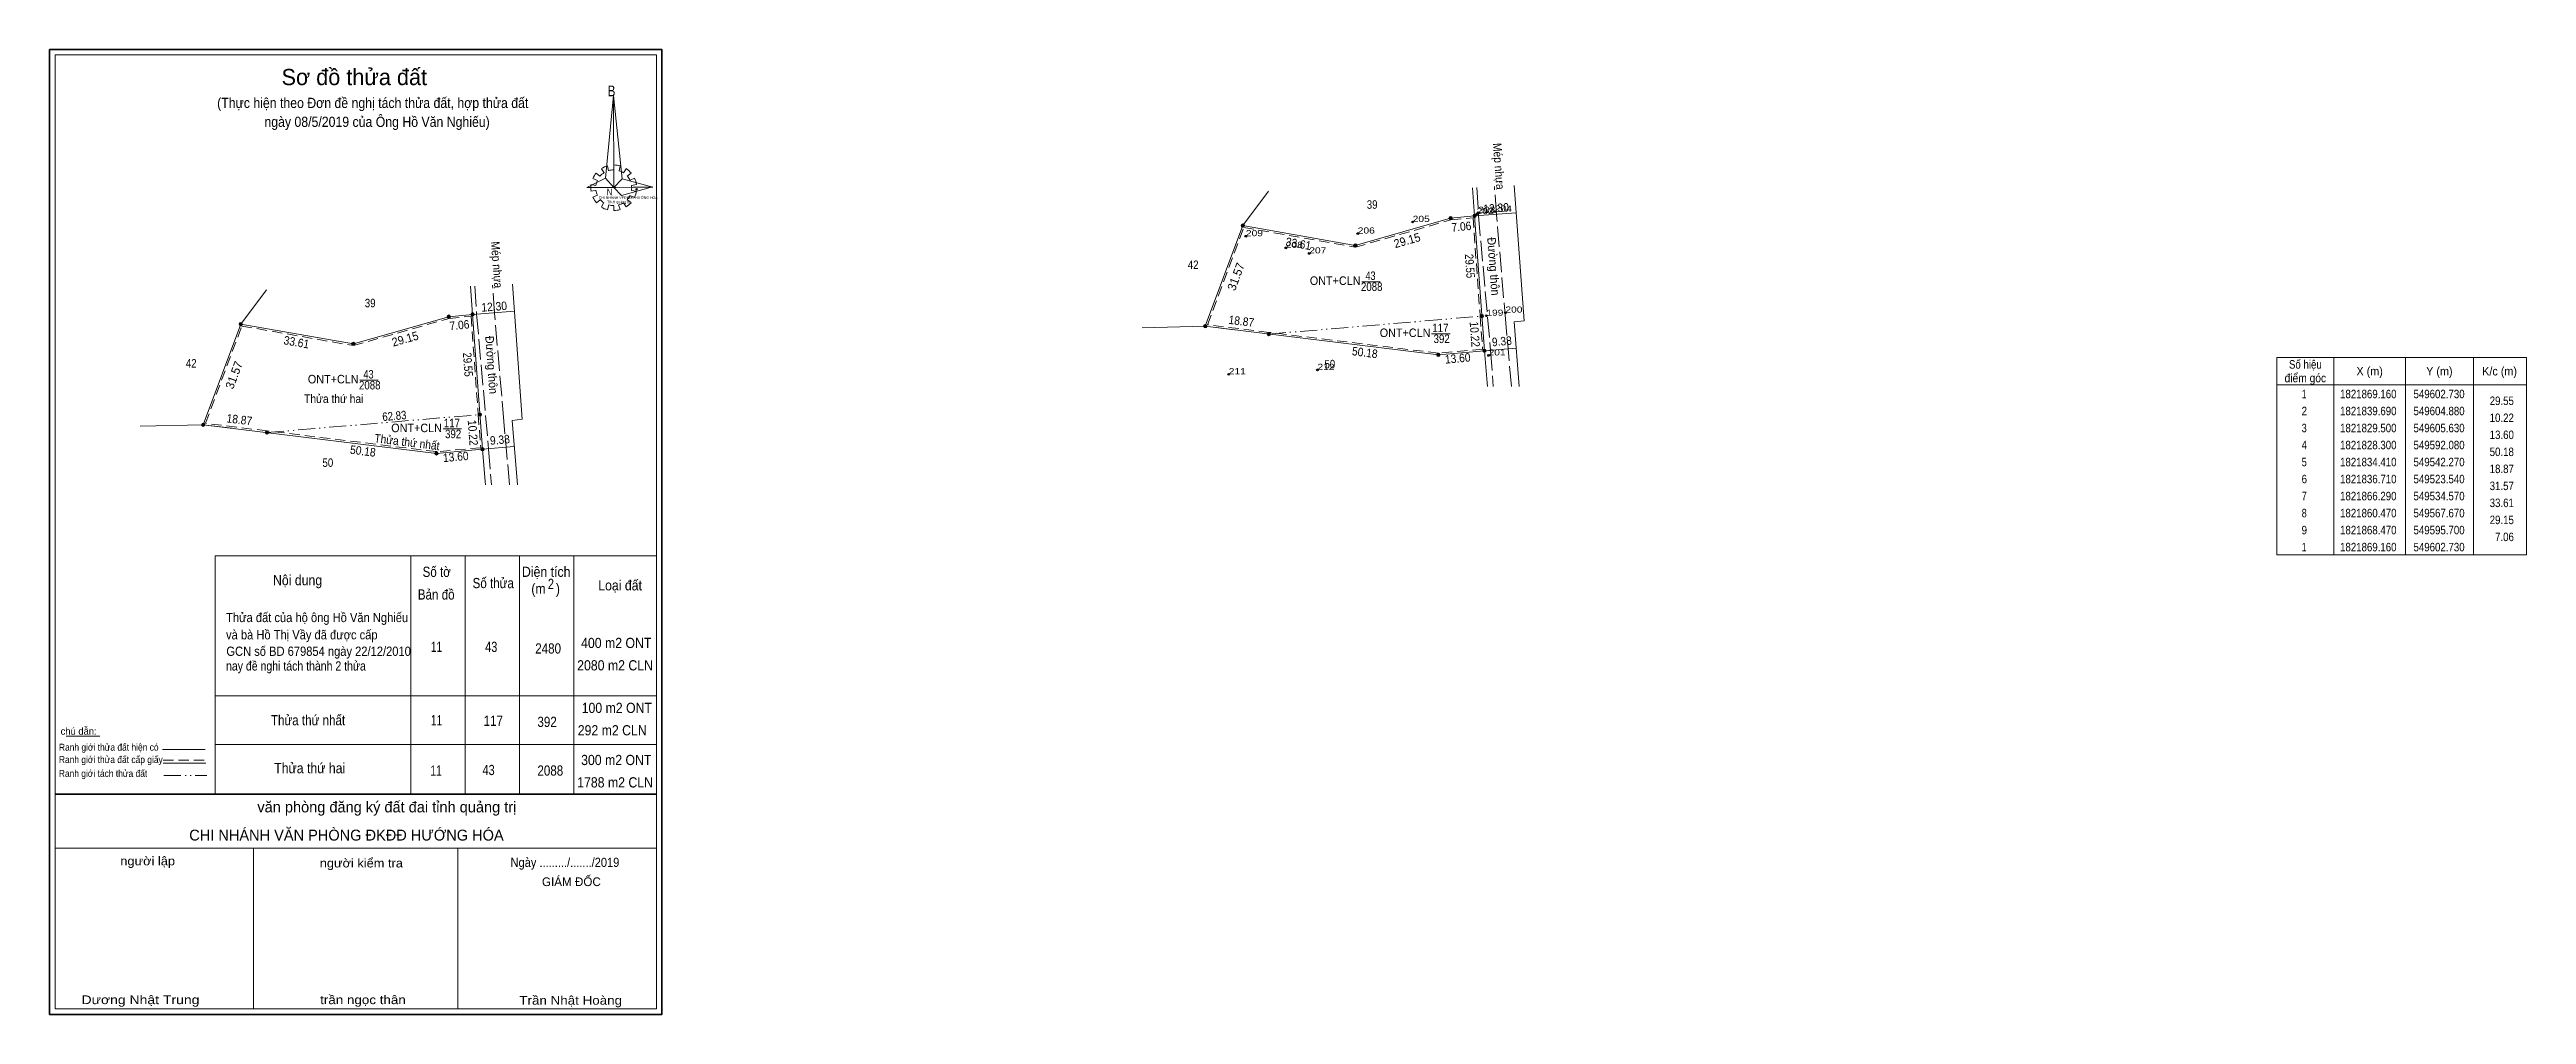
# Model space of a CAD drawing. Header units: metres. Extents: x 549184 to 549912, y 1821634 to 1821918.
import ezdxf
from ezdxf.enums import TextEntityAlignment as Align

# ---------------------------------------------------------------- set-up
doc = ezdxf.new("R2010")
doc.units = ezdxf.units.M
doc.header["$PDMODE"] = 32
doc.header["$PDSIZE"] = 0.5
for name, pattern in [('DASH_DOUBLE_DOT', [9.2, 5, -1.2, 0.3, -1.2, 0.3, -1.2]), ('LONG_DASHED', [7.5, 6, -1.5]), ('MEDIUM_DASHED', [4.5, 3, -1.5])]:
    doc.linetypes.add(name, pattern=pattern)
for name, color, linetype, lineweight in [('1', 7, 'Continuous', 13), ('10', 7, 'Continuous', 13), ('17', 7, 'Continuous', 13), ('22', 7, 'LONG_DASHED', 13), ('23', 7, 'Continuous', 13), ('5', 7, 'Continuous', 35), ('55', 7, 'Continuous', 13), ('6', 7, 'Continuous', 13), ('63', 7, 'Continuous', 13)]:
    doc.layers.add(name, color=color, linetype=linetype, lineweight=lineweight)
doc.layers.add('12', color=7, linetype='Continuous')
doc.layers.add('7', color=7, linetype='Continuous')

msp = doc.modelspace()

# ---------------------------------------------------------------- hatches: boundary and pattern name
at = {"layer": '63'}
for points in [[(549535.07, 1821866.29, 1), (549534.07, 1821866.29, 1)], [(549596.2, 1821868.47, 1), (549595.2, 1821868.47, 1)], [(549603.23, 1821869.16, 1), (549602.23, 1821869.16, 1)], [(549568.17, 1821860.47, 1), (549567.17, 1821860.47, 1)], [(549240.51, 1821837.34, 1), (549239.51, 1821837.34, 1)], [(549301.64, 1821839.52, 1), (549300.64, 1821839.52, 1)], [(549308.67, 1821840.21, 1), (549307.67, 1821840.21, 1)], [(549524.04, 1821836.71, 1), (549523.04, 1821836.71, 1)], [(549542.77, 1821834.41, 1), (549541.77, 1821834.41, 1)], [(549605.38, 1821839.69, 1), (549604.38, 1821839.69, 1)], [(549273.61, 1821831.52, 1), (549272.61, 1821831.52, 1)], [(549592.58, 1821828.3, 1), (549591.58, 1821828.3, 1)], [(549606.13, 1821829.5, 1), (549605.13, 1821829.5, 1)], [(549229.48, 1821807.76, 1), (549228.48, 1821807.76, 1)], [(549248.21, 1821805.46, 1), (549247.21, 1821805.46, 1)], [(549310.82, 1821810.74, 1), (549309.82, 1821810.74, 1)], [(549298.02, 1821799.35, 1), (549297.02, 1821799.35, 1)], [(549311.57, 1821800.55, 1), (549310.57, 1821800.55, 1)]]:
    msp.add_hatch(color=256, dxfattribs=at).paths.add_polyline_path(points)

# ---------------------------------------------------------------- linework, layer by layer
at = {"layer": '1'}
for p, q in [((549342.97, 1821878.33), (549344.4, 1821878.1)), ((549344.84, 1821879.56), (549343.53, 1821880.1)), ((549344.49, 1821881.74), (549345.58, 1821880.79)), ((549346.8, 1821881.84), (549346.02, 1821883.02)), ((549347.81, 1821883.84), (549348.16, 1821882.43)), ((549348.94, 1821877.46), (549350.34, 1821877.46)), ((549349.64, 1821882.65), (549349.68, 1821884.11)), ((549351.56, 1821883.84), (549351.21, 1821882.38)), ((549352.52, 1821881.84), (549353.31, 1821883.02)), ((549354.75, 1821881.74), (549353.65, 1821880.83)), ((549354.44, 1821879.6), (549355.75, 1821880.24)), ((549356.36, 1821878.33), (549354.88, 1821878.1)), ((549344.4, 1821876.64), (549342.97, 1821876.42)), ((549343.53, 1821874.64), (549344.84, 1821875.28)), ((549345.71, 1821873.91), (549344.58, 1821873)), ((549346.02, 1821871.77), (549346.76, 1821873.05)), ((549348.24, 1821872.36), (549347.81, 1821870.95)), ((549349.64, 1821870.72), (549349.64, 1821872.14)), ((549351.08, 1821872.36), (549351.52, 1821871)), ((549353.31, 1821871.77), (549352.52, 1821873)), ((549353.57, 1821873.91), (549354.75, 1821873.05)), ((549355.79, 1821874.59), (549354.35, 1821875.14)), ((549354.88, 1821876.64), (549356.36, 1821876.42)), ((549232.48, 1821769.24), (549362.2, 1821769.24)), ((549232.48, 1821769.24), (549232.48, 1821699.15)), ((549289.96, 1821769.24), (549289.96, 1821699.15)), ((549305.96, 1821769.24), (549305.96, 1821699.15)), ((549321.96, 1821769.24), (549321.96, 1821699.15)), ((549337.96, 1821769.24), (549337.96, 1821699.15)), ((549232.48, 1821728.1), (549362.2, 1821728.1)), ((549232.48, 1821713.82), (549362.2, 1821713.82)), ((549183.79, 1821697.6), (549183.79, 1821634.43)), ((549232.48, 1821699.15), (549362.2, 1821699.15)), ((549185.4, 1821683.28), (549362.2, 1821683.28)), ((549243.79, 1821683.28), (549243.79, 1821636.04)), ((549303.79, 1821683.28), (549303.79, 1821636.04))]:
    msp.add_line(p, q, dxfattribs=at)
at = {"layer": '1', "lineweight": 35}
msp.add_line((549185.4, 1821699.15), (549362.2, 1821699.15), dxfattribs=at)
at = {"layer": '1'}
for points in [[(549183.79, 1821634.43), (549183.79, 1821918.02), (549363.79, 1821918.02), (549363.79, 1821634.43)], [(549183.79, 1821634.43), (549183.79, 1821918.02), (549363.79, 1821918.02), (549363.79, 1821634.43)], [(549349.55, 1821904.51), (549349.64, 1821877.51), (549347.28, 1821880.2)], [(549349.55, 1821904.51), (549349.64, 1821877.51), (549352.13, 1821880.01)], [(549341.79, 1821877.51), (549347.28, 1821880.2), (549349.64, 1821877.51)], [(549361.16, 1821877.6), (549349.64, 1821877.51), (549352.13, 1821880.01)], [(549361.07, 1821877.65), (549351.91, 1821875.19), (549349.64, 1821877.51)]]:
    msp.add_lwpolyline(points, close=True, dxfattribs=at)
at = {"layer": '1', "linetype": 'MEDIUM_DASHED'}
for points in [[(549602.27, 1821868.61), (549604.38, 1821839.65), (549605.1, 1821829.95), (549592.09, 1821828.8), (549542.33, 1821834.91), (549524.23, 1821837.13), (549534.89, 1821865.73), (549567.7, 1821859.96), (549595.79, 1821867.98)], [(549307.71, 1821839.66), (549309.82, 1821810.7), (549310.54, 1821801), (549297.53, 1821799.85), (549247.77, 1821805.96), (549229.67, 1821808.18), (549240.33, 1821836.78), (549273.14, 1821831.01), (549301.23, 1821839.03)]]:
    msp.add_lwpolyline(points, close=True, dxfattribs=at)
at = {"layer": '1'}
for centre, major_axis, start_param, end_param in [((549349.663, 1821877.415), (6.73, 0), 3.0066793, 3.2913935), ((549349.663, 1821877.415), (6.73, 0), 2.4395818, 2.7240025), ((549349.663, 1821877.415), (5.274, 0), 2.7236855, 3.0151582), ((549349.663, 1821877.415), (5.274, 0), 2.1337354, 2.4449626), ((549349.663, 1821877.415), (6.73, 0), 1.8495599, 2.1390092), ((549349.663, 1821877.415), (5.274, 0), 1.5698559, 1.8561107), ((549349.663, 1821877.415), (6.73, 0), 1.2792421, 1.5633222), ((549349.663, 1821877.415), (5.274, 0), 1.0027091, 1.2755622), ((549349.663, 1821877.415), (6.73, 0), 0.7105624, 0.9968723), ((549349.663, 1821877.415), (5.274, 0), 0.4267838, 0.7064646), ((549349.663, 1821877.415), (5.274, 0), 6.1355839, 6.4161846), ((549349.663, 1821877.415), (6.73, 0), 0.1390515, 0.4339332), ((549349.663, 1821877.415), (6.73, 0), 3.5698864, 3.8569187), ((549349.663, 1821877.415), (5.274, 0), 3.2822995, 3.5610505), ((549349.663, 1821877.415), (5.274, 0), 3.8607757, 4.1325826), ((549349.624, 1821877.375), (6.73, 0), 4.1470906, 4.4365931), ((549349.663, 1821877.415), (5.274, 0), 4.4385468, 4.71314), ((549349.663, 1821877.415), (6.73, 0), 4.7130101, 4.9976105), ((549349.663, 1821877.415), (5.274, 0), 4.9908713, 5.2893316), ((549349.663, 1821877.415), (6.73, 0), 5.2856142, 5.567987), ((549349.663, 1821877.415), (5.274, 0), 5.5613733, 5.8395144), ((549349.663, 1821877.415), (6.73, 0), 5.8523029, 6.1383965)]:
    msp.add_ellipse(centre, major_axis=major_axis, ratio=0.995001, start_param=start_param, end_param=end_param, dxfattribs=at)
msp.add_point((549356.36, 1821876.96), dxfattribs=at)
at = {"layer": '10'}
for p, q in [((549592.08, 1821828.3), (549523.54, 1821836.71)), ((549614.35, 1821837.97), (549617.33, 1821838.33)), ((549605.63, 1821829.5), (549592.08, 1821828.3)), ((549297.52, 1821799.35), (549228.98, 1821807.76)), ((549319.79, 1821809.02), (549322.77, 1821809.38)), ((549311.07, 1821800.55), (549297.52, 1821799.35))]:
    msp.add_line(p, q, dxfattribs=at)
for points in [[(549567.67, 1821860.47), (549595.7, 1821868.47), (549602.73, 1821869.16)], [(549273.11, 1821831.52), (549301.14, 1821839.52), (549308.17, 1821840.21)]]:
    msp.add_lwpolyline(points, dxfattribs=at)
at = {"layer": '17'}
msp.add_line((549188.66, 1821716.18), (549198.6, 1821716.18), dxfattribs=at)
at = {"layer": '22'}
for points in [[(549603.39, 1821877.47), (549603.88, 1821869.3), (549607.44, 1821829.65), (549608.24, 1821819.05)], [(549613.57, 1821819.05), (549611.92, 1821837.62), (549609.18, 1821869.37), (549608.57, 1821877.74)], [(549308.83, 1821848.52), (549309.32, 1821840.35), (549312.88, 1821800.7), (549313.68, 1821790.1)], [(549319.01, 1821790.1), (549317.36, 1821808.67), (549314.62, 1821840.42), (549314.01, 1821848.79)]]:
    msp.add_lwpolyline(points, dxfattribs=at)
at = {"layer": '23'}
for p, q in [((549617.33, 1821838.33), (549614.41, 1821878.04)), ((549322.77, 1821809.38), (549319.85, 1821849.09)), ((549615.88, 1821819.05), (549614.35, 1821837.97)), ((549321.32, 1821790.1), (549319.79, 1821809.02))]:
    msp.add_line(p, q, dxfattribs=at)
for points in [[(549606.53, 1821819.05), (549606.45, 1821820.03), (549605.63, 1821829.5), (549602.73, 1821869.16), (549602.12, 1821877.4)], [(549311.97, 1821790.1), (549311.89, 1821791.08), (549311.07, 1821800.55), (549308.17, 1821840.21), (549307.56, 1821848.45)]]:
    msp.add_lwpolyline(points, dxfattribs=at)
at = {"layer": '5'}
msp.add_lwpolyline([(549183.8, 1821918.04), (549363.8, 1821918.04), (549363.8, 1821634.44), (549183.8, 1821634.44)], close=True, dxfattribs=at)
at = {"layer": '5', "lineweight": 13}
msp.add_lwpolyline([(549185.4, 1821916.44), (549362.2, 1821916.44), (549362.2, 1821636.04), (549185.4, 1821636.04)], close=True, dxfattribs=at)
at = {"layer": '55'}
for p, q in [((549615, 1821870.06), (549602.73, 1821869.16)), ((549320.44, 1821841.11), (549308.17, 1821840.21)), ((549614.97, 1821830.31), (549605.63, 1821829.5)), ((549320.41, 1821801.36), (549311.07, 1821800.55))]:
    msp.add_line(p, q, dxfattribs=at)
at = {"layer": '55', "linetype": 'DASH_DOUBLE_DOT'}
for p, q in [((549542.27, 1821834.41), (549604.88, 1821839.69)), ((549247.71, 1821805.46), (549310.32, 1821810.74))]:
    msp.add_line(p, q, dxfattribs=at)
at = {"layer": '55'}
for points in [[(549567.67, 1821860.47), (549534.57, 1821866.29), (549523.54, 1821836.71), (549532.08, 1821835.66)], [(549273.11, 1821831.52), (549240.01, 1821837.34), (549228.98, 1821807.76), (549237.52, 1821806.71)]]:
    msp.add_lwpolyline(points, dxfattribs=at)
at = {"layer": '6'}
for p, q in [((549217.04, 1821712.34), (549229.58, 1821712.34)), ((549217.24, 1821708.32), (549229.76, 1821708.32))]:
    msp.add_line(p, q, dxfattribs=at)
at = {"layer": '6', "linetype": 'MEDIUM_DASHED'}
msp.add_line((549217.24, 1821709.16), (549229.86, 1821709.16), dxfattribs=at)
at = {"layer": '63'}
for p, q in [((549534.57, 1821866.29), (549542.16, 1821876.38)), ((549569.55, 1821849.79), (549574.99, 1821849.79)), ((549240.01, 1821837.34), (549247.6, 1821847.43)), ((549523.54, 1821836.71), (549504.97, 1821836.25)), ((549590.11, 1821834.47), (549595.55, 1821834.47)), ((549855.37, 1821827.5), (549855.37, 1821769.5)), ((549876.37, 1821827.5), (549876.37, 1821769.5)), ((549896.37, 1821827.5), (549896.37, 1821769.5)), ((549274.99, 1821820.84), (549280.43, 1821820.84)), ((549838.57, 1821819.5), (549911.97, 1821819.5)), ((549228.98, 1821807.76), (549210.41, 1821807.3)), ((549299.5, 1821806.51), (549304.94, 1821806.51))]:
    msp.add_line(p, q, dxfattribs=at)
at = {"layer": '63', "linetype": 'DASH_DOUBLE_DOT'}
msp.add_line((549217.42, 1821704.7), (549230.02, 1821704.7), dxfattribs=at)
at = {"layer": '63'}
msp.add_lwpolyline([(549838.57, 1821827.5), (549911.97, 1821827.5), (549911.97, 1821769.5), (549838.57, 1821769.5)], close=True, dxfattribs=at)
for centre in [(549534.57, 1821866.29), (549595.7, 1821868.47), (549602.73, 1821869.16), (549567.67, 1821860.47), (549240.01, 1821837.34), (549301.14, 1821839.52), (549308.17, 1821840.21), (549523.54, 1821836.71), (549542.27, 1821834.41), (549604.88, 1821839.69), (549273.11, 1821831.52), (549592.08, 1821828.3), (549605.63, 1821829.5), (549228.98, 1821807.76), (549247.71, 1821805.46), (549310.32, 1821810.74), (549297.52, 1821799.35), (549311.07, 1821800.55)]:
    msp.add_circle(centre, 0.5, dxfattribs=at)
at = {"layer": '7'}
for p in [(549603.81, 1821870.05), (549608.69, 1821870.4), (549535.5, 1821863.18), (549568.39, 1821863.96), (549584.54, 1821867.37), (549603.34, 1821869.67), (549547.24, 1821859.74), (549554.13, 1821858.12), (549611.8, 1821840.71), (549606.18, 1821839.8), (549606.84, 1821828.12), (549530.45, 1821822.59), (549556.54, 1821823.88)]:
    msp.add_point(p, dxfattribs=at)

# ---------------------------------------------------------------- texts
at = {"layer": '1'}
msp.add_text('Sơ đồ thửa đất', height=4.76, dxfattribs=at).set_placement((549273.38, 1821907.58), align=Align.CENTER)
for s, height, width, p in [('B', 3.169, 0.8, (549347.88, 1821904.3)), ('CHI NHÁNH VPĐKĐĐ-HƯỚNG HÓA', 0.7498, 0.95, (549345.26, 1821874.16)), ('TỈNH quảng trị', 0.75, 1.05, (549347.68, 1821872.86)), ('N', 1.981, 0.9, (549347.56, 1821875.16))]:
    msp.add_text(s, height=height, dxfattribs=dict(at, width=width)).set_placement(p)
for s, width, p in [('39', 0.85, (549572.615, 1821871.24)), ('42', 0.85, (549520, 1821853.53)), ('ONT+CLN', 0.95, (549561.75, 1821848.86)), ('2088', 0.85, (549572.49, 1821847.09)), ('43', 0.8, (549572.13, 1821850.3)), ('39', 0.85, (549278.055, 1821842.29)), ('ONT+CLN', 0.95, (549582.305, 1821833.54)), ('117', 0.85, (549592.69, 1821834.98)), ('392', 0.85, (549593.05, 1821831.77)), ('42', 0.85, (549225.44, 1821824.58)), ('50', 0.85, (549560.175, 1821824.33)), ('ONT+CLN', 0.95, (549267.185, 1821819.91)), ('2088', 0.85, (549277.93, 1821818.14)), ('43', 0.8, (549277.57, 1821821.35)), ('Thửa thứ hai', 0.9, (549267.35, 1821814.15)), ('ONT+CLN', 0.95, (549291.695, 1821805.58)), ('117', 0.85, (549302.08, 1821807.02)), ('392', 0.85, (549302.44, 1821803.81)), ('50', 0.85, (549265.615, 1821795.38))]:
    msp.add_text(s, height=2.5, dxfattribs=dict(at, width=width)).set_placement(p, align=Align.CENTER)
for s, height, p in [('văn phòng đăng ký đất đai tỉnh quảng trị', 3.2, (549321.02, 1821693.82)), ('CHI NHÁNH VĂN PHÒNG ĐKĐĐ HƯỚNG HÓA', 3.2, (549317.3, 1821685.54)), ('GIÁM ĐỐC', 2.56, (549345.86, 1821672.16))]:
    msp.add_text(s, height=height, dxfattribs=at).set_placement(p, align=Align.RIGHT)
for s, width, p in [('người lập', 1.1, (549220.68, 1821678.26)), ('người kiểm tra', 1.1, (549287.68, 1821677.64)), ('Dương Nhật Trung', 1.2, (549227.86, 1821637.46)), ('trần ngọc thân', 1.15, (549288.52, 1821637.46)), ('Trần Nhật Hoàng', 1.15, (549352.1, 1821637.3))]:
    msp.add_text(s, height=2.56, dxfattribs=dict(at, width=width)).set_placement(p, align=Align.RIGHT)
at = {"layer": '12', "width": 1.25}
for s, p in [('202', (549603.34, 1821869.67)), ('203', (549603.81, 1821870.05)), ('204', (549608.69, 1821870.4)), ('209', (549535.5, 1821863.18)), ('206', (549568.39, 1821863.96)), ('205', (549584.54, 1821867.37)), ('208', (549547.24, 1821859.74)), ('207', (549554.13, 1821858.12)), ('199', (549606.18, 1821839.8)), ('200', (549611.8, 1821840.71)), ('201', (549606.84, 1821828.12)), ('211', (549530.45, 1821822.59)), ('212', (549556.54, 1821823.88))]:
    msp.add_text(s, height=1.8, dxfattribs=at).set_placement(p)
at = {"layer": '6'}
for s, height, width, p in [('Nội dung', 3, 0.9, (549249.48, 1821760.59)), ('Số tờ', 3, 0.85, (549293.46, 1821763.03)), ('Số thửa', 3, 0.85, (549308.16, 1821759.73)), ('Diện tích', 3, 0.9, (549322.68, 1821763.05)), ('(m   )', 3, 0.9, (549325.42, 1821758.07)), ('2', 3, 0.8, (549330.3, 1821759.49)), ('Loại đất', 3, 0.9, (549345.1, 1821759.07)), ('Bản đồ', 3, 0.85, (549292.06, 1821756.37)), ('và bà Hồ Thị Vầy đã được cấp ', 2.72, 0.9, (549235.68, 1821744.67)), ('Thửa đất của hộ ông Hồ Văn Nghiếu', 2.72, 0.9, (549235.7, 1821749.75)), ('GCN số BD 679854 ngày 22/12/2010', 2.72, 0.9, (549235.78, 1821739.83)), ('11', 3, 0.75, (549295.86, 1821740.99)), ('43', 3, 0.8, (549311.86, 1821740.99)), ('2480', 3, 0.85, (549326.58, 1821740.51)), ('400 m2 ONT', 3, 0.9, (549340.06, 1821742.13)), ('nay đề nghi tách thành 2 thửa', 2.72, 0.85, (549235.68, 1821735.51)), ('2080 m2 CLN', 3, 0.9, (549338.91, 1821735.55)), ('100 m2 ONT', 3, 0.9, (549340.23, 1821723.04)), ('Thửa thứ nhất', 3, 0.85, (549248.88, 1821719.43)), ('11', 3, 0.75, (549295.9, 1821719.41)), ('117', 3, 0.85, (549311.4, 1821719.25)), ('392', 3, 0.85, (549327.22, 1821718.93)), ('292 m2 CLN', 3, 0.9, (549339.08, 1821716.46)), ('Ranh giới thửa đất cấp giấy', 2.057, 0.9, (549186.54, 1821708.32)), ('Ranh giới thửa đất hiện có ', 2.057, 0.9, (549186.56, 1821711.94)), ('300 m2 ONT', 3, 0.9, (549340.07, 1821707.73)), ('Ranh giới tách thửa đất', 2.057, 0.9, (549186.52, 1821704.24)), ('Thửa thứ hai', 3, 0.9, (549249.84, 1821705.33)), ('11', 3, 0.75, (549295.74, 1821704.63)), ('43', 3, 0.8, (549311.08, 1821704.79)), ('2088', 3, 0.85, (549327.22, 1821704.63)), ('1788 m2 CLN', 3, 0.9, (549338.92, 1821701.15))]:
    msp.add_text(s, height=height, dxfattribs=dict(at, width=width)).set_placement(p)
msp.add_text('chú dẫn:', height=2.057, dxfattribs=at).set_placement((549187.06, 1821716.66))
at = {"layer": '6', "width": 0.9}
msp.add_text('Ngày ........./......./2019', height=2.7, dxfattribs=at).set_placement((549335.31, 1821677.78), align=Align.CENTER)
at = {"layer": '63'}
for s, rotation, width, p in [('Mép nhựa', 274.173, 0.9, (549608.613, 1821883.646)), ('12.30', 4.195, 0.9, (549609.154, 1821870.202)), ('33.61', 350.028, 0.9, (549550.734, 1821859.748)), ('29.15', 15.929, 0.95, (549583.237, 1821860.741)), ('7.06', 5.606, 0.9, (549598.978, 1821864.766)), ('Đường thôn', 274.173, 0.95, (549607.052, 1821854.201)), ('Mép nhựa', 274.173, 0.9, (549314.053, 1821854.696)), ('29.55', 274.173, 0.85, (549600.108, 1821854.321)), ('12.30', 4.195, 0.9, (549314.594, 1821841.252)), ('33.61', 350.028, 0.9, (549256.174, 1821830.798)), ('29.15', 15.929, 0.95, (549288.677, 1821831.791)), ('7.06', 5.606, 0.9, (549304.418, 1821835.816)), ('Đường thôn', 274.173, 0.95, (549312.492, 1821825.256)), ('18.87', 352.999, 0.9, (549534.023, 1821836.974)), ('10.22', 274.209, 0.9, (549601.553, 1821834.262)), ('9.38', 4.957, 0.9, (549610.857, 1821831.049)), ('29.55', 274.173, 0.85, (549305.548, 1821825.371)), ('50.18', 353.007, 0.9, (549570.323, 1821827.755)), ('13.60', 5.061, 0.9, (549597.88, 1821826.04)), ('62.83', 4.82, 0.85, (549285.27, 1821809.129)), ('18.87', 352.999, 0.9, (549239.463, 1821808.024)), ('Thửa thứ nhất', 353.007, 0.9, (549288.728, 1821801.439)), ('10.22', 274.209, 0.9, (549306.993, 1821805.312)), ('9.38', 4.957, 0.9, (549316.297, 1821802.099)), ('50.18', 353.007, 0.9, (549275.763, 1821798.805)), ('13.60', 5.061, 0.9, (549303.32, 1821797.09))]:
    msp.add_text(s, height=2.5, rotation=rotation, dxfattribs=dict(at, width=width)).set_placement(p, align=Align.CENTER)
for p in [(549533.754, 1821850.863), (549239.194, 1821821.913)]:
    msp.add_text('31.57', height=2.5, rotation=69.55, dxfattribs=at).set_placement(p, align=Align.CENTER)
for s, width, p in [('Số hiệu', 0.85, (549846.97, 1821824.25)), ('điểm góc', 0.9, (549846.97, 1821820.25)), ('X (m)', 0.95, (549865.87, 1821822.25)), ('Y (m)', 0.95, (549886.365, 1821822.25)), ('K/c (m)', 0.95, (549904.07, 1821822.25)), (' 2', 0.85, (549846.27, 1821810.55)), (' 1', 0.75, (549846.265, 1821815.55)), ('1821869.160', 0.85, (549865.47, 1821815.55)), ('1821839.690', 0.85, (549865.47, 1821810.55)), ('549602.730', 0.85, (549886.275, 1821815.55)), ('549604.880', 0.85, (549886.275, 1821810.55)), (' 3', 0.8, (549846.27, 1821805.55)), ('1821829.500', 0.85, (549865.47, 1821805.55)), ('549605.630', 0.85, (549886.275, 1821805.55)), (' 4', 0.85, (549846.265, 1821800.55)), (' 5', 0.8, (549846.27, 1821795.55)), ('1821828.300', 0.85, (549865.47, 1821800.55)), ('1821834.410', 0.85, (549865.47, 1821795.55)), ('549592.080', 0.85, (549886.275, 1821800.55)), ('549542.270', 0.85, (549886.275, 1821795.55)), (' 6', 0.85, (549846.27, 1821790.55)), ('1821836.710', 0.85, (549865.47, 1821790.55)), ('549523.540', 0.85, (549886.275, 1821790.55)), (' 8', 0.8, (549846.27, 1821780.55)), (' 7', 0.8, (549846.27, 1821785.55)), ('1821866.290', 0.85, (549865.47, 1821785.55)), ('1821860.470', 0.85, (549865.47, 1821780.55)), ('549534.570', 0.85, (549886.275, 1821785.55)), ('549567.670', 0.85, (549886.275, 1821780.55)), (' 9', 0.85, (549846.265, 1821775.55)), ('1821868.470', 0.85, (549865.47, 1821775.55)), ('549595.700', 0.85, (549886.275, 1821775.55)), (' 1', 0.75, (549846.265, 1821770.55)), ('1821869.160', 0.85, (549865.47, 1821770.55)), ('549602.730', 0.85, (549886.275, 1821770.55))]:
    msp.add_text(s, height=2.5, dxfattribs=dict(at, width=width)).set_placement(p, align=Align.CENTER)
at = {"layer": '63', "width": 0.85}
for s, p in [('29.55', (549908.27, 1821813.55)), ('10.22', (549908.27, 1821808.55)), ('13.60', (549908.27, 1821803.55)), ('50.18', (549908.27, 1821798.55)), ('31.57', (549908.27, 1821788.55)), ('18.87', (549908.27, 1821793.55)), ('33.61', (549908.27, 1821783.55)), ('29.15', (549908.27, 1821778.55)), ('7.06', (549908.27, 1821773.55))]:
    msp.add_text(s, height=2.5, dxfattribs=at).set_placement(p, align=Align.RIGHT)
at = {"layer": '7', "width": 0.9}
for s, p in [('(Thực hiện theo Đơn đề nghị tách thửa đất, hợp thửa đất ', (549279.31, 1821900.86)), ('ngày 08/5/2019 của Ông Hồ Văn Nghiếu)', (549280.085, 1821895.3))]:
    msp.add_text(s, height=3, dxfattribs=at).set_placement(p, align=Align.CENTER)

doc.saveas('drawing.dxf')
